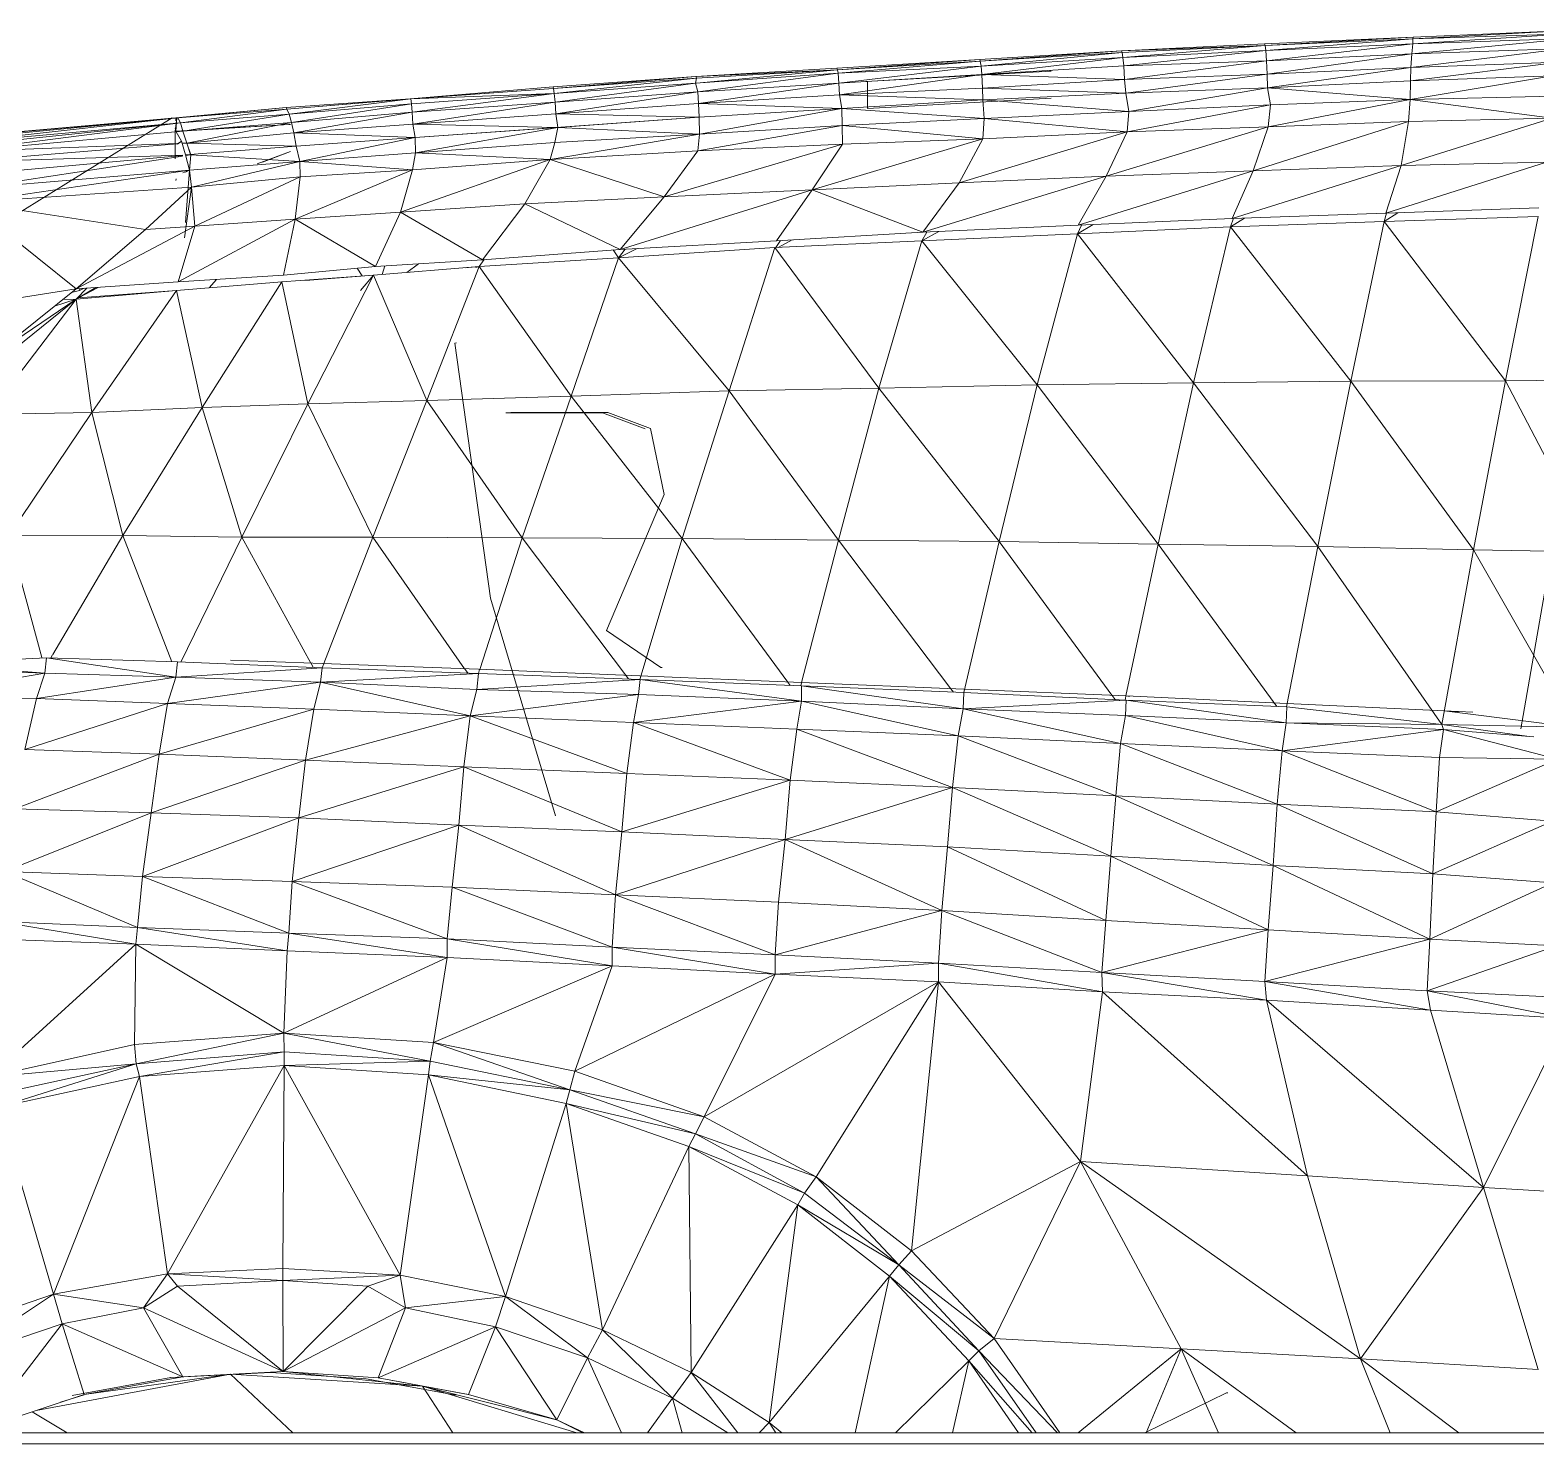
# Model space of a CAD drawing. Header units: inches. Extents: x -4169 to 1533, y -251 to 585.
# Drawn here: x -2038.84 to -2004.73, y 0 to 32.02 of the extents above; entities that cross this region are included whole.
import ezdxf

# ---------------------------------------------------------------- set-up
doc = ezdxf.new("R2010")
doc.units = ezdxf.units.IN
doc.header["$MEASUREMENT"] = 0
doc.linetypes.add('Aligning Line 1_8_', pattern=[0.25, 0.125, -0.125])
doc.linetypes.add('Grid Line 1_2_', pattern=[0.875, 0.5, -0.125, 0.125, -0.125])
for name, color, linetype, lineweight in [('0-1', 7, 'Continuous', 5), ('0-3', 8, 'Continuous', 9), ('A-FLOR', 192, 'Continuous', 13), ('A-FLOR-LEVL-1', 51, 'Grid Line 1_2_', 9), ('A-GENM', 5, 'Continuous', 9), ('G-ANNO-SYMB', 111, 'Aligning Line 1_8_', 9), ('G-ANNO-SYMB-1', 147, 'Aligning Line 1_8_', 9)]:
    doc.layers.add(name, color=color, linetype=linetype, lineweight=lineweight)

# ---------------------------------------------------------------- blocks, each defined once
blk = doc.blocks.new('CTR - 2nd Phase_rvt-1-BUILDING ELEVATION - WEST')
at = {"layer": 'A-FLOR-LEVL-1'}
blk.add_line((-4168.714, 0), (-1856.661, 0), dxfattribs=at)
blk = doc.blocks.new('Land_Rover_Evoque_-_SUV_Car_Vehicle_Automobile_13067 - Land Rover EVOQUE_dwg-1230547-BUILDING ELEVATION - WEST')
at = {"layer": 'A-GENM'}
for p, q in [((-2007.514, 31.864), (-2010.883, 31.708)), ((-2007.514, 31.864), (-2010.869, 31.671)), ((-2007.519, 31.827), (-2010.869, 31.671)), ((-2007.519, 31.827), (-2010.853, 31.556)), ((-2003.941, 31.831), (-2007.543, 31.483)), ((-2003.861, 31.945), (-2007.522, 31.713)), ((-2003.941, 31.831), (-2007.522, 31.713)), ((-2007.522, 31.713), (-2007.519, 31.827)), ((-2003.836, 32.021), (-2007.519, 31.827)), ((-2003.861, 31.945), (-2007.519, 31.827)), ((-2007.514, 31.864), (-2007.519, 31.827)), ((-2003.836, 32.021), (-2007.514, 31.864)), ((-2014.118, 31.552), (-2017.333, 31.357)), ((-2014.118, 31.552), (-2017.319, 31.32)), ((-2017.319, 31.32), (-2014.104, 31.514)), ((-2017.303, 31.206), (-2014.104, 31.514)), ((-2014.088, 31.4), (-2017.303, 31.206)), ((-2014.088, 31.4), (-2017.286, 31.015)), ((-2010.883, 31.708), (-2014.118, 31.552)), ((-2014.118, 31.552), (-2010.869, 31.671)), ((-2014.118, 31.552), (-2014.104, 31.514)), ((-2010.869, 31.671), (-2014.104, 31.514)), ((-2014.088, 31.4), (-2014.104, 31.514)), ((-2010.869, 31.671), (-2014.088, 31.4)), ((-2010.853, 31.556), (-2014.088, 31.4)), ((-2014.071, 31.209), (-2014.088, 31.4)), ((-2010.853, 31.556), (-2014.071, 31.209)), ((-2010.883, 31.708), (-2010.869, 31.671)), ((-2010.853, 31.556), (-2010.869, 31.671)), ((-2007.522, 31.713), (-2010.853, 31.556)), ((-2010.853, 31.556), (-2010.836, 31.327)), ((-2007.522, 31.713), (-2010.836, 31.327)), ((-2007.543, 31.483), (-2010.836, 31.327)), ((-2007.543, 31.483), (-2010.822, 31.021)), ((-2004.058, 31.601), (-2007.568, 31.177)), ((-2007.543, 31.483), (-2007.568, 31.177)), ((-2007.522, 31.713), (-2007.543, 31.483)), ((-2004.058, 31.601), (-2007.543, 31.483)), ((-2023.772, 30.816), (-2020.538, 31.049)), ((-2023.763, 30.968), (-2020.566, 31.162)), ((-2023.75, 30.931), (-2020.554, 31.125)), ((-2023.745, 30.819), (-2020.554, 31.125)), ((-2020.554, 31.125), (-2023.745, 30.969)), ((-2023.717, 30.625), (-2020.538, 31.049)), ((-2020.566, 31.162), (-2017.333, 31.357)), ((-2020.554, 31.125), (-2020.566, 31.162)), ((-2020.554, 31.125), (-2017.333, 31.357)), ((-2020.554, 31.125), (-2017.319, 31.32)), ((-2020.538, 31.049), (-2020.554, 31.125)), ((-2020.538, 31.049), (-2017.319, 31.32)), ((-2017.303, 31.206), (-2020.538, 31.049)), ((-2020.521, 30.82), (-2020.538, 31.049)), ((-2017.303, 31.206), (-2020.521, 30.82)), ((-2019.914, 30.854), (-2015.714, 31.091)), ((-2017.319, 31.32), (-2017.333, 31.357)), ((-2017.303, 31.206), (-2017.319, 31.32)), ((-2017.286, 31.015), (-2017.303, 31.206)), ((-2014.071, 31.209), (-2017.286, 31.015)), ((-2015.754, 31.088), (-2015.714, 31.091)), ((-2010.836, 31.327), (-2014.071, 31.209)), ((-2014.071, 31.209), (-2014.056, 30.903)), ((-2010.836, 31.327), (-2014.056, 30.903)), ((-2010.836, 31.327), (-2010.822, 31.021)), ((-2007.568, 31.177), (-2010.822, 31.021)), ((-2007.568, 31.177), (-2010.81, 30.714)), ((-2004.198, 31.295), (-2007.576, 30.871)), ((-2007.568, 31.177), (-2007.576, 30.871)), ((-2007.568, 31.177), (-2004.198, 31.295)), ((-2030.232, 30.463), (-2026.997, 30.735)), ((-2026.997, 30.735), (-2023.763, 30.968)), ((-2026.997, 30.735), (-2026.984, 30.697)), ((-2026.984, 30.697), (-2023.763, 30.968)), ((-2026.984, 30.697), (-2023.75, 30.931)), ((-2026.969, 30.583), (-2023.75, 30.931)), ((-2026.969, 30.583), (-2023.772, 30.816)), ((-2026.952, 30.392), (-2023.772, 30.816)), ((-2023.772, 30.816), (-2023.75, 30.931)), ((-2023.717, 30.625), (-2023.772, 30.816)), ((-2023.75, 30.931), (-2023.763, 30.968)), ((-2020.521, 30.82), (-2023.717, 30.625)), ((-2020.521, 30.82), (-2023.703, 30.357)), ((-2017.286, 31.015), (-2020.521, 30.82)), ((-2020.506, 30.552), (-2020.521, 30.82)), ((-2017.286, 31.015), (-2020.506, 30.552)), ((-2017.272, 30.709), (-2020.506, 30.552)), ((-2019.914, 30.854), (-2019.872, 30.857)), ((-2019.872, 30.857), (-2019.872, 30.242)), ((-2017.286, 31.015), (-2014.056, 30.903)), ((-2017.286, 31.015), (-2017.272, 30.709)), ((-2014.056, 30.903), (-2017.272, 30.709)), ((-2017.272, 30.709), (-2014.026, 30.596)), ((-2017.272, 30.709), (-2017.261, 30.44)), ((-2010.822, 31.021), (-2014.056, 30.903)), ((-2014.056, 30.903), (-2014.026, 30.596)), ((-2010.822, 31.021), (-2014.026, 30.596)), ((-2014.026, 30.596), (-2010.81, 30.714)), ((-2014.026, 30.596), (-2010.81, 30.714)), ((-2010.81, 30.714), (-2013.958, 30.175)), ((-2010.822, 31.021), (-2010.81, 30.714)), ((-2007.576, 30.871), (-2010.81, 30.714)), ((-2010.81, 30.714), (-2007.576, 30.871)), ((-2010.81, 30.714), (-2007.584, 30.449)), ((-2010.81, 30.714), (-2010.742, 30.331)), ((-2004.36, 30.989), (-2007.584, 30.449)), ((-2007.576, 30.871), (-2007.584, 30.449)), ((-2004.36, 30.989), (-2007.576, 30.871)), ((-2007.576, 30.871), (-2004.36, 30.989)), ((-2030.232, 30.463), (-2033.042, 30.269)), ((-2030.219, 30.464), (-2033.029, 30.231)), ((-2030.232, 30.463), (-2033.029, 30.231)), ((-2030.219, 30.464), (-2032.976, 30.117)), ((-2030.232, 30.463), (-2026.984, 30.697)), ((-2030.232, 30.463), (-2030.219, 30.464)), ((-2026.984, 30.697), (-2030.219, 30.464)), ((-2030.219, 30.464), (-2026.969, 30.583)), ((-2030.219, 30.464), (-2030.203, 30.35)), ((-2030.203, 30.35), (-2026.969, 30.583)), ((-2030.187, 30.159), (-2026.969, 30.583)), ((-2026.952, 30.392), (-2030.187, 30.159)), ((-2026.952, 30.392), (-2030.174, 29.891)), ((-2026.984, 30.697), (-2026.969, 30.583)), ((-2026.952, 30.392), (-2026.969, 30.583)), ((-2023.717, 30.625), (-2026.952, 30.392)), ((-2026.938, 30.124), (-2026.952, 30.392)), ((-2023.717, 30.625), (-2026.938, 30.124)), ((-2023.703, 30.357), (-2023.717, 30.625)), ((-2020.506, 30.552), (-2023.703, 30.357)), ((-2020.506, 30.552), (-2017.261, 30.44)), ((-2020.506, 30.552), (-2020.457, 30.246)), ((-2017.261, 30.44), (-2020.457, 30.246)), ((-2020.457, 30.246), (-2017.261, 30.44)), ((-2015.713, 30.476), (-2019.872, 30.242)), ((-2014.026, 30.596), (-2017.261, 30.44)), ((-2017.261, 30.44), (-2014.026, 30.596)), ((-2017.261, 30.44), (-2017.231, 30.018)), ((-2017.261, 30.44), (-2013.958, 30.175)), ((-2014.026, 30.596), (-2013.958, 30.175)), ((-2010.795, 29.832), (-2007.584, 30.449)), ((-2007.584, 30.449), (-2010.742, 30.331)), ((-2007.618, 29.95), (-2007.584, 30.449)), ((-2004.33, 30.528), (-2007.584, 30.449)), ((-2004.363, 30.029), (-2007.584, 30.449)), ((-2042.627, 25.689), (-2035.622, 30.036)), ((-2035.546, 30.037), (-2040.744, 29.572)), ((-2035.546, 30.037), (-2040.734, 29.572)), ((-2035.494, 30.037), (-2040.734, 29.572)), ((-2035.494, 30.037), (-2040.686, 29.534)), ((-2035.494, 30.037), (-2040.638, 29.458)), ((-2035.558, 29.728), (-2035.52, 30.035)), ((-2035.546, 30.037), (-2033.042, 30.269)), ((-2035.546, 30.037), (-2035.494, 30.037)), ((-2035.546, 29.969), (-2035.546, 30.037)), ((-2035.546, 30.037), (-2035.494, 30.037)), ((-2035.52, 30.035), (-2035.545, 29.729)), ((-2035.494, 30.037), (-2033.042, 30.269)), ((-2035.494, 30.037), (-2033.029, 30.231)), ((-2035.494, 30.037), (-2035.44, 29.923)), ((-2035.494, 30.037), (-2035.44, 29.923)), ((-2035.44, 29.923), (-2033.029, 30.231)), ((-2035.44, 29.923), (-2032.976, 30.117)), ((-2035.386, 29.732), (-2032.976, 30.117)), ((-2033.042, 30.269), (-2033.029, 30.231)), ((-2032.976, 30.117), (-2033.029, 30.231)), ((-2032.976, 30.117), (-2030.203, 30.35)), ((-2032.921, 29.926), (-2032.976, 30.117)), ((-2032.921, 29.926), (-2030.203, 30.35)), ((-2030.187, 30.159), (-2032.921, 29.926)), ((-2032.869, 29.697), (-2030.187, 30.159)), ((-2030.187, 30.159), (-2030.203, 30.35)), ((-2030.174, 29.891), (-2030.187, 30.159)), ((-2026.938, 30.124), (-2030.174, 29.891)), ((-2023.703, 30.357), (-2026.938, 30.124)), ((-2026.938, 30.124), (-2023.691, 30.051)), ((-2026.938, 30.124), (-2026.887, 29.818)), ((-2023.691, 30.051), (-2026.927, 29.818)), ((-2023.691, 30.051), (-2026.887, 29.818)), ((-2023.703, 30.357), (-2020.457, 30.246)), ((-2023.703, 30.357), (-2023.691, 30.051)), ((-2020.457, 30.246), (-2023.691, 30.051)), ((-2023.691, 30.051), (-2020.457, 30.246)), ((-2023.691, 30.051), (-2023.683, 29.667)), ((-2020.457, 30.246), (-2023.683, 29.667)), ((-2020.457, 30.246), (-2017.231, 30.018)), ((-2020.457, 30.246), (-2020.448, 29.862)), ((-2017.231, 30.018), (-2020.448, 29.862)), ((-2017.231, 30.018), (-2017.264, 29.558)), ((-2017.231, 30.018), (-2013.958, 30.175)), ((-2017.231, 30.018), (-2013.991, 29.714)), ((-2013.991, 29.714), (-2010.742, 30.331)), ((-2013.991, 29.714), (-2013.958, 30.175)), ((-2013.958, 30.175), (-2010.742, 30.331)), ((-2010.795, 29.832), (-2010.742, 30.331)), ((-2007.786, 28.951), (-2004.363, 30.029)), ((-2004.363, 30.029), (-2007.618, 29.95)), ((-2035.44, 29.923), (-2040.638, 29.458)), ((-2035.44, 29.923), (-2040.59, 29.382)), ((-2035.44, 29.923), (-2040.543, 29.267)), ((-2035.554, 29.717), (-2040.543, 29.267)), ((-2035.54, 29.732), (-2035.56, 29.79)), ((-2032.986, 29.883), (-2035.558, 29.728)), ((-2035.558, 29.728), (-2035.558, 29.102)), ((-2032.986, 29.883), (-2035.545, 29.729)), ((-2035.545, 29.729), (-2035.532, 29.73)), ((-2035.386, 29.732), (-2035.532, 29.719)), ((-2035.411, 29.503), (-2035.532, 29.719)), ((-2035.44, 29.923), (-2035.386, 29.732)), ((-2035.44, 29.923), (-2035.386, 29.732)), ((-2035.386, 29.732), (-2032.921, 29.926)), ((-2035.386, 29.732), (-2035.295, 29.464)), ((-2035.386, 29.732), (-2035.295, 29.464)), ((-2035.295, 29.464), (-2032.921, 29.926)), ((-2035.295, 29.464), (-2032.869, 29.697)), ((-2032.986, 29.883), (-2032.945, 29.886)), ((-2032.869, 29.697), (-2032.921, 29.926)), ((-2030.174, 29.891), (-2032.869, 29.697)), ((-2030.122, 29.585), (-2032.869, 29.697)), ((-2032.869, 29.697), (-2032.818, 29.39)), ((-2026.927, 29.818), (-2030.174, 29.891)), ((-2030.174, 29.891), (-2030.122, 29.585)), ((-2026.887, 29.818), (-2030.122, 29.585)), ((-2026.927, 29.818), (-2030.122, 29.585)), ((-2026.887, 29.818), (-2030.113, 29.24)), ((-2026.887, 29.818), (-2026.956, 29.472)), ((-2026.887, 29.818), (-2023.683, 29.667)), ((-2020.448, 29.862), (-2023.715, 29.284)), ((-2020.448, 29.862), (-2023.683, 29.667)), ((-2020.448, 29.862), (-2020.442, 29.44)), ((-2020.448, 29.862), (-2017.264, 29.558)), ((-2013.991, 29.714), (-2017.799, 28.559)), ((-2017.264, 29.558), (-2013.991, 29.714)), ((-2014.469, 28.715), (-2010.795, 29.832)), ((-2013.991, 29.714), (-2014.469, 28.715)), ((-2013.991, 29.714), (-2010.795, 29.832)), ((-2011.137, 28.833), (-2007.618, 29.95)), ((-2011.137, 28.833), (-2010.795, 29.832)), ((-2007.618, 29.95), (-2010.795, 29.832)), ((-2007.786, 28.951), (-2007.618, 29.95)), ((-2035.51, 29.456), (-2040.543, 29.267)), ((-2035.505, 29.447), (-2040.455, 29.037)), ((-2035.411, 29.503), (-2035.505, 29.449)), ((-2035.502, 29.44), (-2035.411, 29.503)), ((-2035.322, 29.196), (-2035.411, 29.503)), ((-2035.295, 29.464), (-2035.399, 29.46)), ((-2035.295, 29.464), (-2035.397, 29.456)), ((-2035.322, 29.196), (-2032.818, 29.39)), ((-2035.295, 29.464), (-2035.209, 29.205)), ((-2035.295, 29.464), (-2035.206, 29.196)), ((-2035.295, 29.464), (-2032.818, 29.39)), ((-2030.122, 29.585), (-2032.818, 29.39)), ((-2030.122, 29.585), (-2032.818, 29.39)), ((-2032.818, 29.39), (-2032.733, 29.045)), ((-2030.122, 29.585), (-2032.733, 29.045)), ((-2030.122, 29.585), (-2030.113, 29.24)), ((-2026.956, 29.472), (-2030.113, 29.24)), ((-2023.683, 29.667), (-2027.065, 29.089)), ((-2026.956, 29.472), (-2027.065, 29.089)), ((-2023.683, 29.667), (-2026.956, 29.472)), ((-2020.442, 29.44), (-2024.481, 28.246)), ((-2023.683, 29.667), (-2023.715, 29.284)), ((-2023.715, 29.284), (-2020.442, 29.44)), ((-2017.264, 29.558), (-2021.13, 28.402)), ((-2020.442, 29.44), (-2021.13, 28.402)), ((-2020.442, 29.44), (-2017.264, 29.558)), ((-2017.264, 29.558), (-2017.799, 28.559)), ((-2035.384, 29.191), (-2040.455, 29.037)), ((-2035.382, 29.18), (-2040.367, 28.731)), ((-2035.388, 29.169), (-2040.282, 28.424)), ((-2035.322, 29.196), (-2035.242, 29.193)), ((-2035.235, 28.851), (-2035.321, 29.193)), ((-2035.206, 29.196), (-2035.318, 29.179)), ((-2035.206, 29.196), (-2035.235, 28.851)), ((-2035.235, 28.851), (-2032.733, 29.045)), ((-2035.206, 29.196), (-2032.733, 29.045)), ((-2035.191, 28.467), (-2032.733, 29.045)), ((-2033.697, 28.992), (-2032.945, 29.271)), ((-2033.582, 29.033), (-2032.945, 29.271)), ((-2030.113, 29.24), (-2032.733, 29.045)), ((-2032.733, 29.045), (-2032.727, 28.7)), ((-2032.733, 29.045), (-2030.185, 28.856)), ((-2027.065, 29.089), (-2030.45, 27.895)), ((-2030.113, 29.24), (-2030.185, 28.856)), ((-2030.185, 28.856), (-2027.065, 29.089)), ((-2030.113, 29.24), (-2027.065, 29.089)), ((-2027.065, 29.089), (-2027.638, 28.09)), ((-2027.065, 29.089), (-2023.715, 29.284)), ((-2027.065, 29.089), (-2024.481, 28.246)), ((-2023.715, 29.284), (-2024.481, 28.246)), ((-2008.13, 27.875), (-2004.495, 29.03)), ((-2007.786, 28.951), (-2004.495, 29.03)), ((-2040.282, 28.424), (-2035.235, 28.851)), ((-2040.236, 28.118), (-2035.235, 28.851)), ((-2035.532, 28.654), (-2035.545, 28.615)), ((-2035.382, 28.788), (-2035.235, 28.851)), ((-2035.327, 28.8), (-2035.235, 28.851)), ((-2035.235, 28.851), (-2035.32, 27.666)), ((-2035.191, 28.467), (-2035.235, 28.851)), ((-2035.191, 28.467), (-2035.235, 28.851)), ((-2035.191, 28.467), (-2032.727, 28.7)), ((-2032.727, 28.7), (-2035.11, 27.584)), ((-2030.185, 28.856), (-2032.838, 27.74)), ((-2032.727, 28.7), (-2032.838, 27.74)), ((-2032.727, 28.7), (-2030.185, 28.856)), ((-2030.185, 28.856), (-2030.45, 27.895)), ((-2018.623, 27.444), (-2014.469, 28.715)), ((-2017.799, 28.559), (-2014.469, 28.715)), ((-2015.101, 27.601), (-2011.137, 28.833)), ((-2014.469, 28.715), (-2015.101, 27.601)), ((-2014.469, 28.715), (-2011.137, 28.833)), ((-2011.616, 27.757), (-2007.786, 28.951)), ((-2011.137, 28.833), (-2011.616, 27.757)), ((-2011.137, 28.833), (-2007.786, 28.951)), ((-2007.786, 28.951), (-2008.13, 27.875)), ((-2002.846, 28.992), (-2005.077, 16.199)), ((-2040.236, 28.118), (-2035.191, 28.467)), ((-2036.226, 27.506), (-2035.191, 28.467)), ((-2035.191, 28.467), (-2036.226, 27.506)), ((-2035.191, 28.467), (-2035.345, 27.315)), ((-2035.191, 28.467), (-2035.11, 27.584)), ((-2021.13, 28.402), (-2025.478, 27.054)), ((-2021.13, 28.402), (-2024.481, 28.246)), ((-2021.13, 28.402), (-2021.935, 27.249)), ((-2017.799, 28.559), (-2021.13, 28.402)), ((-2021.13, 28.402), (-2018.623, 27.444)), ((-2017.799, 28.559), (-2018.623, 27.444)), ((-2040.236, 28.118), (-2036.226, 27.506)), ((-2040.236, 28.118), (-2037.802, 26.161)), ((-2027.638, 28.09), (-2030.45, 27.895)), ((-2027.638, 28.09), (-2028.597, 26.821)), ((-2024.481, 28.246), (-2027.638, 28.09)), ((-2027.638, 28.09), (-2025.478, 27.054)), ((-2024.481, 28.246), (-2025.478, 27.054)), ((-2008.13, 27.875), (-2004.665, 27.993)), ((-2032.838, 27.74), (-2035.49, 26.316)), ((-2032.838, 27.74), (-2035.11, 27.584)), ((-2032.838, 27.74), (-2033.102, 26.472)), ((-2030.45, 27.895), (-2032.838, 27.74)), ((-2032.838, 27.74), (-2031.023, 26.665)), ((-2030.45, 27.895), (-2031.023, 26.665)), ((-2030.45, 27.895), (-2028.597, 26.821)), ((-2015.101, 27.601), (-2011.616, 27.757)), ((-2011.585, 27.758), (-2011.655, 27.565)), ((-2011.654, 27.565), (-2011.331, 27.76)), ((-2011.654, 27.565), (-2008.17, 27.683)), ((-2011.616, 27.757), (-2008.13, 27.875)), ((-2008.929, 24.071), (-2008.17, 27.683)), ((-2008.17, 27.683), (-2004.684, 27.801)), ((-2005.425, 24.074), (-2008.17, 27.683)), ((-2008.169, 27.683), (-2007.858, 27.884)), ((-2008.12, 27.878), (-2008.169, 27.683)), ((-2005.425, 24.074), (-2004.684, 27.801)), ((-2005.425, 24.074), (-2004.684, 27.801)), ((-2037.802, 26.161), (-2035.11, 27.584)), ((-2036.226, 27.506), (-2037.802, 26.161)), ((-2036.226, 27.506), (-2035.11, 27.584)), ((-2035.11, 27.584), (-2035.49, 26.316)), ((-2018.623, 27.444), (-2021.935, 27.249)), ((-2018.643, 27.252), (-2018.259, 27.46)), ((-2018.528, 27.448), (-2018.643, 27.252)), ((-2018.643, 27.252), (-2015.12, 27.408)), ((-2018.623, 27.444), (-2015.101, 27.601)), ((-2016.034, 23.989), (-2015.12, 27.408)), ((-2015.12, 27.408), (-2011.654, 27.565)), ((-2012.49, 24.03), (-2015.12, 27.408)), ((-2015.119, 27.408), (-2014.762, 27.616)), ((-2015.028, 27.604), (-2015.119, 27.408)), ((-2012.49, 24.03), (-2011.654, 27.565)), ((-2008.929, 24.071), (-2011.654, 27.565)), ((-2025.478, 27.054), (-2028.597, 26.821)), ((-2025.636, 27.042), (-2025.517, 26.862)), ((-2025.517, 26.862), (-2021.974, 27.095)), ((-2025.517, 26.862), (-2025.092, 27.075)), ((-2025.517, 26.862), (-2025.363, 27.06)), ((-2021.935, 27.249), (-2025.478, 27.054)), ((-2023.005, 23.848), (-2021.974, 27.095)), ((-2021.974, 27.095), (-2018.643, 27.252)), ((-2019.616, 23.909), (-2021.974, 27.095)), ((-2021.847, 27.254), (-2021.949, 27.096)), ((-2021.896, 27.099), (-2021.578, 27.27)), ((-2019.616, 23.909), (-2018.643, 27.252)), ((-2016.034, 23.989), (-2018.643, 27.252)), ((-2031.023, 26.665), (-2033.102, 26.472)), ((-2031.321, 26.454), (-2031.437, 26.627)), ((-2031.062, 26.473), (-2028.674, 26.667)), ((-2028.597, 26.821), (-2031.023, 26.665)), ((-2030.871, 26.489), (-2030.809, 26.679)), ((-2030.313, 26.534), (-2030.048, 26.728)), ((-2029.859, 23.632), (-2028.675, 26.667)), ((-2028.991, 26.636), (-2028.674, 26.667)), ((-2028.75, 26.646), (-2028.674, 26.667)), ((-2028.674, 26.667), (-2025.517, 26.862)), ((-2028.674, 26.667), (-2028.557, 26.824)), ((-2026.585, 23.731), (-2028.674, 26.667)), ((-2026.585, 23.731), (-2025.517, 26.862)), ((-2023.005, 23.848), (-2025.517, 26.862)), ((-2037.802, 26.161), (-2035.49, 26.316)), ((-2035.529, 26.124), (-2033.141, 26.318)), ((-2035.529, 26.124), (-2033.141, 26.318)), ((-2033.102, 26.472), (-2035.49, 26.316)), ((-2034.943, 23.474), (-2033.141, 26.318)), ((-2034.785, 26.184), (-2034.625, 26.372)), ((-2033.141, 26.318), (-2031.063, 26.473)), ((-2032.555, 23.553), (-2033.141, 26.318)), ((-2032.605, 26.353), (-2031.063, 26.473)), ((-2032.555, 23.553), (-2031.062, 26.473)), ((-2031.063, 26.473), (-2031.357, 26.12)), ((-2031.063, 26.473), (-2031.106, 26.412)), ((-2029.859, 23.632), (-2031.062, 26.473)), ((-2041.769, 25.543), (-2037.802, 26.161)), ((-2041.069, 23.296), (-2037.802, 25.93)), ((-2039.797, 23.316), (-2037.802, 25.93)), ((-2039.722, 24.622), (-2037.802, 26.161)), ((-2037.802, 25.93), (-2039.722, 24.622)), ((-2037.802, 25.93), (-2038.29, 25.769)), ((-2038.107, 25.917), (-2037.802, 25.93)), ((-2037.904, 26.079), (-2037.724, 26.122)), ((-2037.802, 25.93), (-2037.358, 26.191)), ((-2037.802, 25.93), (-2037.555, 26.177)), ((-2037.802, 25.93), (-2035.529, 26.124)), ((-2037.447, 23.357), (-2037.802, 25.93)), ((-2037.752, 25.96), (-2035.529, 26.124)), ((-2037.745, 25.96), (-2037.299, 26.194)), ((-2037.62, 26.173), (-2037.724, 26.122)), ((-2037.72, 26.166), (-2037.724, 26.122)), ((-2037.447, 23.357), (-2035.529, 26.124)), ((-2037.447, 23.357), (-2035.529, 26.124)), ((-2034.943, 23.474), (-2035.529, 26.124)), ((-2029.186, 24.937), (-2029.225, 24.934)), ((-2029.225, 24.934), (-2028.412, 19.153)), ((-2019.616, 23.909), (-2023.005, 23.848)), ((-2020.529, 20.47), (-2019.616, 23.909)), ((-2016.034, 23.989), (-2019.616, 23.909)), ((-2016.89, 20.435), (-2019.616, 23.909)), ((-2016.89, 20.435), (-2016.034, 23.989)), ((-2012.49, 24.03), (-2016.034, 23.989)), ((-2013.289, 20.379), (-2016.034, 23.989)), ((-2012.49, 24.03), (-2013.289, 20.379)), ((-2012.49, 24.03), (-2008.929, 24.071)), ((-2012.49, 24.03), (-2009.67, 20.325)), ((-2009.67, 20.325), (-2008.929, 24.071)), ((-2008.929, 24.071), (-2005.425, 24.074)), ((-2008.929, 24.071), (-2006.146, 20.251)), ((-2006.146, 20.251), (-2005.425, 24.074)), ((-2005.425, 24.074), (-2006.146, 20.251)), ((-2002.786, 24.114), (-2005.425, 24.074)), ((-2003.392, 20.196), (-2005.425, 24.074)), ((-2032.555, 23.553), (-2034.943, 23.474)), ((-2032.555, 23.553), (-2034.049, 20.536)), ((-2029.859, 23.632), (-2032.555, 23.553)), ((-2031.082, 20.538), (-2032.555, 23.553)), ((-2029.859, 23.632), (-2031.082, 20.538)), ((-2026.585, 23.731), (-2029.859, 23.632)), ((-2027.694, 20.522), (-2029.859, 23.632)), ((-2026.585, 23.731), (-2027.694, 20.522)), ((-2023.005, 23.848), (-2026.585, 23.731)), ((-2024.073, 20.506), (-2026.585, 23.731)), ((-2024.073, 20.506), (-2023.005, 23.848)), ((-2020.529, 20.47), (-2023.005, 23.848)), ((-2037.447, 23.357), (-2039.797, 23.316)), ((-2037.447, 23.357), (-2039.327, 20.57)), ((-2039.327, 20.57), (-2037.447, 23.357)), ((-2034.943, 23.474), (-2037.447, 23.357)), ((-2036.746, 20.573), (-2037.447, 23.357)), ((-2034.943, 23.474), (-2036.746, 20.573)), ((-2034.049, 20.536), (-2034.943, 23.474)), ((-2025.874, 23.354), (-2028.068, 23.352)), ((-2025.756, 23.362), (-2027.951, 23.36)), ((-2024.911, 22.99), (-2025.874, 23.354)), ((-2024.793, 22.998), (-2025.756, 23.362)), ((-2024.484, 21.5), (-2024.793, 22.998)), ((-2025.79, 18.425), (-2024.484, 21.5)), ((-2036.746, 20.573), (-2039.327, 20.57)), ((-2039.327, 20.57), (-2038.575, 17.811)), ((-2036.746, 20.573), (-2038.332, 17.877)), ((-2034.049, 20.536), (-2036.746, 20.573)), ((-2036.746, 20.573), (-2035.635, 17.716)), ((-2034.049, 20.536), (-2035.432, 17.708)), ((-2031.082, 20.538), (-2034.049, 20.536)), ((-2034.049, 20.536), (-2032.481, 17.684)), ((-2031.082, 20.538), (-2032.19, 17.674)), ((-2027.694, 20.522), (-2031.082, 20.538)), ((-2031.082, 20.538), (-2029, 17.556)), ((-2027.694, 20.522), (-2028.659, 17.54)), ((-2024.073, 20.506), (-2027.694, 20.522)), ((-2025.285, 17.326), (-2027.694, 20.522)), ((-2024.073, 20.506), (-2025.035, 17.316)), ((-2020.529, 20.47), (-2024.073, 20.506)), ((-2021.681, 17.255), (-2024.073, 20.506)), ((-2020.529, 20.47), (-2021.366, 17.242)), ((-2016.89, 20.435), (-2020.529, 20.47)), ((-2017.989, 17.104), (-2020.529, 20.47)), ((-2016.89, 20.435), (-2017.693, 17.015)), ((-2013.289, 20.379), (-2016.89, 20.435)), ((-2014.338, 16.955), (-2016.89, 20.435)), ((-2013.289, 20.379), (-2014.02, 16.94)), ((-2013.289, 20.379), (-2009.67, 20.325)), ((-2013.289, 20.379), (-2010.604, 16.704)), ((-2009.67, 20.325), (-2010.384, 16.695)), ((-2009.67, 20.325), (-2006.146, 20.251)), ((-2009.67, 20.325), (-2006.868, 16.294)), ((-2006.146, 20.251), (-2006.868, 16.294)), ((-2006.146, 20.251), (-2006.868, 16.294)), ((-2003.856, 16.231), (-2006.146, 20.251)), ((-2003.392, 20.196), (-2006.146, 20.251)), ((-2028.412, 19.153), (-2026.94, 14.228)), ((-2024.558, 17.581), (-2025.79, 18.425)), ((-2041.207, 17.669), (-2038.472, 17.805)), ((-2038.472, 17.805), (-2038.509, 17.459)), ((-2035.506, 17.711), (-2038.472, 17.805)), ((-2035.543, 17.366), (-2038.472, 17.805)), ((-2038.334, 17.874), (-2038.376, 17.802)), ((-2034.303, 17.747), (-2032.231, 17.676)), ((-2041.47, 16.939), (-2038.509, 17.459)), ((-2038.509, 17.459), (-2041.244, 17.553)), ((-2041.207, 17.669), (-2038.509, 17.459)), ((-2038.695, 16.883), (-2038.509, 17.459)), ((-2035.543, 17.366), (-2038.509, 17.459)), ((-2035.543, 17.366), (-2038.509, 17.459)), ((-2035.543, 17.366), (-2035.506, 17.711)), ((-2032.23, 17.58), (-2035.543, 17.366)), ((-2032.23, 17.58), (-2035.506, 17.711)), ((-2032.48, 17.682), (-2032.428, 17.588)), ((-2032.268, 17.253), (-2032.23, 17.58)), ((-2028.687, 17.448), (-2032.268, 17.253)), ((-2032.231, 17.676), (-2028.688, 17.544)), ((-2028.687, 17.448), (-2032.23, 17.58)), ((-2032.191, 17.671), (-2032.226, 17.579)), ((-2028.996, 17.551), (-2028.931, 17.457)), ((-2028.724, 17.083), (-2028.687, 17.448)), ((-2028.66, 17.539), (-2028.689, 17.448)), ((-2028.688, 17.544), (-2025.029, 17.394)), ((-2028.688, 17.544), (-2028.642, 17.538)), ((-2025.028, 17.316), (-2028.687, 17.448)), ((-2024.558, 17.581), (-2024.524, 17.583)), ((-2038.695, 16.883), (-2035.543, 17.366)), ((-2035.73, 16.77), (-2035.543, 17.366)), ((-2035.73, 16.77), (-2032.268, 17.253)), ((-2032.268, 17.253), (-2035.543, 17.366)), ((-2032.268, 17.253), (-2035.543, 17.366)), ((-2032.418, 16.639), (-2032.268, 17.253)), ((-2028.724, 17.083), (-2032.268, 17.253)), ((-2028.873, 16.488), (-2032.268, 17.253)), ((-2028.724, 17.083), (-2032.268, 17.253)), ((-2028.873, 16.488), (-2028.724, 17.083)), ((-2025.028, 17.316), (-2028.724, 17.083)), ((-2025.065, 16.971), (-2028.724, 17.083)), ((-2025.065, 16.971), (-2028.724, 17.083)), ((-2025.028, 17.316), (-2025.065, 16.971)), ((-2025.029, 17.394), (-2021.37, 17.243)), ((-2021.369, 17.166), (-2025.028, 17.316)), ((-2021.369, 16.821), (-2025.028, 17.316)), ((-2021.623, 17.176), (-2021.679, 17.253)), ((-2021.366, 17.241), (-2021.385, 17.166)), ((-2021.37, 17.243), (-2017.691, 17.092)), ((-2021.369, 17.166), (-2017.69, 17.015)), ((-2021.369, 17.166), (-2021.369, 16.821)), ((-2021.369, 17.166), (-2017.709, 16.65)), ((-2017.929, 17.025), (-2017.988, 17.103)), ((-2017.691, 17.092), (-2014.013, 16.941)), ((-2038.695, 16.883), (-2041.47, 16.939)), ((-2038.961, 15.731), (-2038.695, 16.883)), ((-2038.961, 15.731), (-2035.73, 16.77)), ((-2035.73, 16.77), (-2038.695, 16.883)), ((-2035.918, 15.618), (-2035.73, 16.77)), ((-2032.418, 16.639), (-2035.73, 16.77)), ((-2028.873, 16.488), (-2025.065, 16.971)), ((-2025.175, 16.337), (-2025.065, 16.971)), ((-2025.175, 16.337), (-2021.369, 16.821)), ((-2021.369, 16.821), (-2025.065, 16.971)), ((-2021.369, 16.821), (-2025.065, 16.971)), ((-2021.478, 16.187), (-2021.369, 16.821)), ((-2021.369, 16.821), (-2017.709, 16.65)), ((-2017.82, 16.036), (-2021.369, 16.821)), ((-2021.369, 16.821), (-2017.709, 16.65)), ((-2017.709, 16.65), (-2017.69, 17.015)), ((-2017.709, 16.65), (-2014.012, 16.845)), ((-2017.69, 17.015), (-2014.012, 16.845)), ((-2014.267, 16.857), (-2014.333, 16.947)), ((-2014.021, 16.934), (-2014.04, 16.844)), ((-2014.012, 16.845), (-2014.03, 16.499)), ((-2014.013, 16.941), (-2010.373, 16.771)), ((-2014.013, 16.941), (-2013.937, 16.93)), ((-2014.012, 16.845), (-2010.372, 16.694)), ((-2014.012, 16.845), (-2010.39, 16.329)), ((-2010.373, 16.771), (-2006.811, 16.602)), ((-2035.918, 15.618), (-2032.418, 16.639)), ((-2032.606, 15.486), (-2032.418, 16.639)), ((-2032.606, 15.486), (-2028.873, 16.488)), ((-2028.873, 16.488), (-2032.418, 16.639)), ((-2029.022, 15.335), (-2028.873, 16.488)), ((-2025.325, 15.185), (-2028.873, 16.488)), ((-2025.175, 16.337), (-2028.873, 16.488)), ((-2017.82, 16.036), (-2017.709, 16.65)), ((-2017.709, 16.65), (-2014.03, 16.499)), ((-2014.141, 15.866), (-2017.709, 16.65)), ((-2017.709, 16.65), (-2014.03, 16.499)), ((-2014.141, 15.866), (-2014.03, 16.499)), ((-2014.03, 16.499), (-2010.39, 16.329)), ((-2010.482, 15.696), (-2014.03, 16.499)), ((-2014.03, 16.499), (-2010.39, 16.329)), ((-2010.39, 16.329), (-2010.372, 16.694)), ((-2006.868, 16.294), (-2010.372, 16.694)), ((-2003.856, 16.231), (-2006.811, 16.602)), ((-2006.494, 16.577), (-2006.811, 16.602)), ((-2006.811, 16.602), (-2006.159, 16.571)), ((-2025.325, 15.185), (-2025.175, 16.337)), ((-2021.628, 15.034), (-2025.175, 16.337)), ((-2021.478, 16.187), (-2025.175, 16.337)), ((-2021.628, 15.034), (-2021.478, 16.187)), ((-2021.478, 16.187), (-2017.949, 14.864)), ((-2021.478, 16.187), (-2017.82, 16.036)), ((-2017.949, 14.864), (-2017.82, 16.036)), ((-2017.82, 16.036), (-2014.252, 14.675)), ((-2017.82, 16.036), (-2014.141, 15.866)), ((-2010.482, 15.696), (-2010.39, 16.329)), ((-2010.482, 15.696), (-2006.828, 16.179)), ((-2010.39, 16.329), (-2006.828, 16.179)), ((-2010.39, 16.329), (-2006.828, 16.179)), ((-2006.868, 16.294), (-2010.39, 16.329)), ((-2006.919, 15.545), (-2006.828, 16.179)), ((-2004.941, 16.029), (-2006.868, 16.294)), ((-2003.856, 16.231), (-2006.868, 16.294)), ((-2006.868, 16.294), (-2006.828, 16.179)), ((-2004.784, 16.016), (-2006.828, 16.179)), ((-2004.244, 15.509), (-2006.828, 16.179)), ((-2038.961, 15.731), (-2035.918, 15.618)), ((-2014.252, 14.675), (-2014.141, 15.866)), ((-2014.141, 15.866), (-2010.594, 14.486)), ((-2014.141, 15.866), (-2010.482, 15.696)), ((-2010.594, 14.486), (-2010.482, 15.696)), ((-2010.482, 15.696), (-2006.992, 14.316)), ((-2010.482, 15.696), (-2006.919, 15.545)), ((-2039.189, 14.386), (-2035.918, 15.618)), ((-2036.105, 14.292), (-2035.918, 15.618)), ((-2036.105, 14.292), (-2032.606, 15.486)), ((-2035.918, 15.618), (-2032.606, 15.486)), ((-2032.755, 14.18), (-2032.606, 15.486)), ((-2032.606, 15.486), (-2029.022, 15.335)), ((-2006.992, 14.316), (-2006.919, 15.545)), ((-2004.244, 15.509), (-2006.992, 14.316)), ((-2004.244, 15.509), (-2006.919, 15.545)), ((-2032.755, 14.18), (-2029.022, 15.335)), ((-2029.022, 15.335), (-2029.134, 14.01)), ((-2029.022, 15.335), (-2025.436, 13.859)), ((-2029.022, 15.335), (-2025.325, 15.185)), ((-2025.436, 13.859), (-2025.325, 15.185)), ((-2025.436, 13.859), (-2021.628, 15.034)), ((-2025.325, 15.185), (-2021.628, 15.034)), ((-2021.628, 15.034), (-2021.739, 13.69)), ((-2021.628, 15.034), (-2017.949, 14.864)), ((-2017.949, 14.864), (-2021.739, 13.69)), ((-2017.949, 14.864), (-2018.061, 13.52)), ((-2017.949, 14.864), (-2014.252, 14.675)), ((-2017.949, 14.864), (-2014.363, 13.311)), ((-2014.252, 14.675), (-2014.363, 13.311)), ((-2014.252, 14.675), (-2010.594, 14.486)), ((-2014.252, 14.675), (-2010.685, 13.103)), ((-2039.189, 14.386), (-2036.105, 14.292)), ((-2010.594, 14.486), (-2010.685, 13.103)), ((-2010.594, 14.486), (-2006.992, 14.316)), ((-2010.594, 14.486), (-2007.065, 12.914)), ((-2039.415, 12.964), (-2036.105, 14.292)), ((-2036.105, 14.292), (-2036.295, 12.852)), ((-2036.295, 12.852), (-2032.755, 14.18)), ((-2036.105, 14.292), (-2032.755, 14.18)), ((-2032.755, 14.18), (-2032.905, 12.74)), ((-2032.905, 12.74), (-2029.134, 14.01)), ((-2032.755, 14.18), (-2029.134, 14.01)), ((-2029.134, 14.01), (-2029.284, 12.607)), ((-2029.134, 14.01), (-2025.586, 12.438)), ((-2029.134, 14.01), (-2025.436, 13.859)), ((-2006.992, 14.316), (-2007.065, 12.914)), ((-2004.354, 14.107), (-2007.065, 12.914)), ((-2004.354, 14.107), (-2006.992, 14.316)), ((-2025.586, 12.438), (-2025.436, 13.859)), ((-2025.586, 12.438), (-2021.739, 13.69)), ((-2025.436, 13.859), (-2021.739, 13.69)), ((-2021.739, 13.69), (-2021.889, 12.268)), ((-2018.061, 13.52), (-2021.739, 13.69)), ((-2018.191, 12.079), (-2021.739, 13.69)), ((-2018.061, 13.52), (-2018.191, 12.079)), ((-2014.363, 13.311), (-2018.061, 13.52)), ((-2014.475, 11.851), (-2018.061, 13.52)), ((-2014.363, 13.311), (-2014.475, 11.851)), ((-2010.685, 13.103), (-2014.363, 13.311)), ((-2010.797, 11.643), (-2014.363, 13.311)), ((-2039.415, 12.964), (-2036.295, 12.852)), ((-2039.415, 12.964), (-2036.408, 11.699)), ((-2010.685, 13.103), (-2010.797, 11.643)), ((-2007.065, 12.914), (-2010.685, 13.103)), ((-2007.138, 11.435), (-2010.685, 13.103)), ((-2036.295, 12.852), (-2036.408, 11.699)), ((-2036.295, 12.852), (-2032.905, 12.74)), ((-2036.295, 12.852), (-2032.98, 11.568)), ((-2032.905, 12.74), (-2032.98, 11.568)), ((-2032.905, 12.74), (-2029.284, 12.607)), ((-2032.905, 12.74), (-2029.398, 11.436)), ((-2007.065, 12.914), (-2007.138, 11.435)), ((-2004.35, 12.704), (-2007.138, 11.435)), ((-2004.35, 12.704), (-2007.065, 12.914)), ((-2029.284, 12.607), (-2029.398, 11.436)), ((-2029.284, 12.607), (-2025.586, 12.438)), ((-2029.284, 12.607), (-2025.662, 11.247)), ((-2025.586, 12.438), (-2025.662, 11.247)), ((-2025.586, 12.438), (-2021.889, 12.268)), ((-2025.586, 12.438), (-2021.964, 11.077)), ((-2021.889, 12.268), (-2021.964, 11.077)), ((-2018.191, 12.079), (-2021.964, 11.077)), ((-2018.191, 12.079), (-2021.889, 12.268)), ((-2018.191, 12.079), (-2018.267, 10.888)), ((-2014.475, 11.851), (-2018.191, 12.079)), ((-2018.191, 12.079), (-2014.57, 10.68)), ((-2036.447, 11.315), (-2039.568, 11.831)), ((-2039.568, 11.831), (-2036.408, 11.699)), ((-2036.447, 11.315), (-2036.408, 11.699)), ((-2033.018, 11.164), (-2036.408, 11.699)), ((-2036.408, 11.699), (-2032.98, 11.568)), ((-2014.475, 11.851), (-2014.57, 10.68)), ((-2010.797, 11.643), (-2014.57, 10.68)), ((-2010.797, 11.643), (-2014.475, 11.851)), ((-2010.797, 11.643), (-2010.872, 10.471)), ((-2007.138, 11.435), (-2010.797, 11.643)), ((-2039.755, 8.316), (-2036.447, 11.315)), ((-2039.567, 11.428), (-2036.447, 11.315)), ((-2036.447, 11.315), (-2036.481, 9.048)), ((-2036.447, 11.315), (-2033.093, 9.301)), ((-2036.447, 11.315), (-2033.018, 11.164)), ((-2033.018, 11.164), (-2032.98, 11.568)), ((-2029.397, 11.013), (-2032.98, 11.568)), ((-2032.98, 11.568), (-2029.398, 11.436)), ((-2025.662, 10.824), (-2029.398, 11.436)), ((-2029.397, 11.013), (-2029.398, 11.436)), ((-2029.398, 11.436), (-2025.662, 11.247)), ((-2007.138, 11.435), (-2010.872, 10.471)), ((-2007.138, 11.435), (-2007.193, 10.263)), ((-2004.269, 11.283), (-2007.193, 10.263)), ((-2004.269, 11.283), (-2007.138, 11.435)), ((-2033.093, 9.301), (-2033.018, 11.164)), ((-2033.093, 9.301), (-2029.397, 11.013)), ((-2033.018, 11.164), (-2029.397, 11.013)), ((-2029.397, 11.013), (-2029.702, 9.092)), ((-2025.662, 10.824), (-2029.397, 11.013)), ((-2021.965, 10.635), (-2025.662, 11.247)), ((-2025.662, 10.824), (-2025.662, 11.247)), ((-2025.662, 11.247), (-2021.964, 11.077)), ((-2021.965, 10.635), (-2021.964, 11.077)), ((-2021.964, 11.077), (-2018.267, 10.888)), ((-2025.662, 10.824), (-2029.702, 9.092)), ((-2026.505, 8.442), (-2025.662, 10.824)), ((-2026.505, 8.442), (-2021.965, 10.635)), ((-2021.965, 10.635), (-2025.662, 10.824)), ((-2023.577, 7.407), (-2021.965, 10.635)), ((-2021.965, 10.635), (-2018.267, 10.888)), ((-2018.267, 10.465), (-2021.965, 10.635)), ((-2018.267, 10.465), (-2018.267, 10.888)), ((-2014.55, 10.238), (-2018.267, 10.888)), ((-2018.267, 10.888), (-2014.57, 10.68)), ((-2014.55, 10.238), (-2014.57, 10.68)), ((-2010.834, 10.049), (-2014.57, 10.68)), ((-2014.57, 10.68), (-2010.872, 10.471)), ((-2018.267, 10.465), (-2023.577, 7.407)), ((-2018.267, 10.465), (-2021.035, 6.045)), ((-2018.875, 4.376), (-2018.267, 10.465)), ((-2015.046, 6.396), (-2018.267, 10.465)), ((-2018.267, 10.465), (-2014.55, 10.238)), ((-2015.046, 6.396), (-2014.55, 10.238)), ((-2009.904, 6.073), (-2014.55, 10.238)), ((-2014.55, 10.238), (-2010.834, 10.049)), ((-2010.834, 10.049), (-2010.872, 10.471)), ((-2007.118, 9.821), (-2010.872, 10.471)), ((-2010.872, 10.471), (-2007.193, 10.263)), ((-2004.019, 9.632), (-2007.193, 10.263)), ((-2004.113, 10.112), (-2007.193, 10.263)), ((-2007.118, 9.821), (-2007.193, 10.263)), ((-2009.904, 6.073), (-2010.834, 10.049)), ((-2005.917, 5.807), (-2010.834, 10.049)), ((-2010.834, 10.049), (-2007.118, 9.821)), ((-2004.019, 9.632), (-2007.118, 9.821)), ((-2005.917, 5.807), (-2007.118, 9.821)), ((-2004.019, 9.632), (-2005.917, 5.807)), ((-2036.481, 9.048), (-2033.093, 9.301)), ((-2036.442, 8.607), (-2033.093, 9.301)), ((-2029.779, 8.67), (-2033.093, 9.301)), ((-2033.091, 8.878), (-2033.093, 9.301)), ((-2033.093, 9.301), (-2029.702, 9.092)), ((-2039.755, 8.316), (-2036.481, 9.048)), ((-2036.442, 8.607), (-2036.481, 9.048)), ((-2033.091, 8.878), (-2036.442, 8.607)), ((-2033.091, 8.878), (-2036.364, 8.319)), ((-2029.779, 8.67), (-2033.091, 8.878)), ((-2033.091, 8.571), (-2033.091, 8.878)), ((-2029.779, 8.67), (-2029.702, 9.092)), ((-2026.62, 8.019), (-2029.702, 9.092)), ((-2026.505, 8.442), (-2029.702, 9.092)), ((-2036.442, 8.607), (-2039.755, 8.316)), ((-2036.442, 8.607), (-2039.638, 7.913)), ((-2036.442, 8.607), (-2039.56, 7.624)), ((-2036.364, 8.319), (-2036.442, 8.607)), ((-2033.091, 8.571), (-2036.364, 8.319)), ((-2033.091, 8.571), (-2035.735, 3.854)), ((-2033.091, 8.571), (-2033.116, 3.971)), ((-2029.779, 8.67), (-2033.091, 8.571)), ((-2029.817, 8.362), (-2033.091, 8.571)), ((-2033.091, 8.571), (-2030.458, 3.819)), ((-2029.817, 8.362), (-2029.779, 8.67)), ((-2026.62, 8.019), (-2029.779, 8.67)), ((-2036.364, 8.319), (-2039.56, 7.624)), ((-2036.364, 8.319), (-2038.314, 3.39)), ((-2036.364, 8.319), (-2035.735, 3.854)), ((-2029.817, 8.362), (-2030.458, 3.819)), ((-2026.62, 8.019), (-2029.817, 8.362)), ((-2026.697, 7.712), (-2029.817, 8.362)), ((-2029.817, 8.362), (-2028.071, 3.341)), ((-2026.62, 8.019), (-2026.505, 8.442)), ((-2023.577, 7.407), (-2026.505, 8.442)), ((-2026.62, 8.019), (-2026.697, 7.712)), ((-2023.769, 7.022), (-2026.62, 8.019)), ((-2023.577, 7.407), (-2026.62, 8.019)), ((-2038.314, 3.39), (-2039.56, 7.624)), ((-2026.697, 7.712), (-2028.071, 3.341)), ((-2023.769, 7.022), (-2026.697, 7.712)), ((-2023.922, 6.734), (-2026.697, 7.712)), ((-2026.697, 7.712), (-2025.875, 2.584)), ((-2023.769, 7.022), (-2023.577, 7.407)), ((-2021.035, 6.045), (-2023.577, 7.407)), ((-2023.769, 7.022), (-2023.922, 6.734)), ((-2021.035, 6.045), (-2023.769, 7.022)), ((-2021.302, 5.68), (-2023.769, 7.022)), ((-2023.922, 6.734), (-2025.875, 2.584)), ((-2021.302, 5.68), (-2023.922, 6.734)), ((-2021.456, 5.411), (-2023.922, 6.734)), ((-2023.922, 6.734), (-2023.872, 1.615)), ((-2015.046, 6.396), (-2018.875, 4.376)), ((-2015.046, 6.396), (-2017.006, 2.389)), ((-2012.77, 2.152), (-2015.046, 6.396)), ((-2008.707, 1.925), (-2015.046, 6.396)), ((-2015.046, 6.396), (-2009.904, 6.073)), ((-2021.035, 6.045), (-2021.302, 5.68)), ((-2018.875, 4.376), (-2021.035, 6.045)), ((-2019.164, 4.058), (-2021.035, 6.045)), ((-2008.707, 1.925), (-2009.904, 6.073)), ((-2009.904, 6.073), (-2005.917, 5.807)), ((-2008.707, 1.925), (-2005.917, 5.807)), ((-2002.973, 5.637), (-2005.917, 5.807)), ((-2005.917, 5.807), (-2004.682, 1.688)), ((-2021.302, 5.68), (-2021.456, 5.411)), ((-2019.164, 4.058), (-2021.302, 5.68)), ((-2021.456, 5.411), (-2023.872, 1.615)), ((-2021.456, 5.411), (-2022.101, 0.484)), ((-2019.164, 4.058), (-2021.456, 5.411)), ((-2019.375, 3.799), (-2021.456, 5.411)), ((-2018.875, 4.376), (-2019.164, 4.058)), ((-2017.006, 2.389), (-2018.875, 4.376)), ((-2035.735, 3.854), (-2038.314, 3.39)), ((-2035.735, 3.854), (-2036.273, 3.085)), ((-2033.116, 3.971), (-2035.735, 3.854)), ((-2035.735, 3.854), (-2035.502, 3.575)), ((-2035.735, 3.854), (-2033.116, 3.702)), ((-2030.458, 3.819), (-2033.116, 3.971)), ((-2033.116, 3.971), (-2033.116, 3.702)), ((-2030.458, 3.819), (-2033.116, 3.702)), ((-2030.458, 3.819), (-2031.19, 3.569)), ((-2028.071, 3.341), (-2030.458, 3.819)), ((-2030.458, 3.819), (-2030.342, 3.08)), ((-2019.375, 3.799), (-2022.101, 0.484)), ((-2019.375, 3.799), (-2020.153, 0.25)), ((-2019.164, 4.058), (-2019.375, 3.799)), ((-2017.352, 2.11), (-2019.375, 3.799)), ((-2019.375, 3.799), (-2017.582, 1.879)), ((-2017.006, 2.389), (-2019.164, 4.058)), ((-2017.352, 2.11), (-2019.164, 4.058)), ((-2036.272, 3.085), (-2035.502, 3.575)), ((-2036.272, 3.085), (-2035.502, 3.575)), ((-2035.502, 3.575), (-2033.116, 3.702)), ((-2035.502, 3.575), (-2033.116, 3.702)), ((-2033.113, 1.637), (-2035.502, 3.575)), ((-2033.116, 3.702), (-2031.19, 3.569)), ((-2033.113, 1.637), (-2033.116, 3.702)), ((-2033.116, 3.702), (-2031.19, 3.569)), ((-2033.113, 1.637), (-2031.19, 3.569)), ((-2031.19, 3.569), (-2030.342, 3.08)), ((-2031.19, 3.569), (-2030.342, 3.08)), ((-2038.314, 3.39), (-2040.855, 2.524)), ((-2038.314, 3.39), (-2040.585, 1.89)), ((-2038.314, 3.39), (-2038.121, 2.718)), ((-2038.314, 3.39), (-2036.273, 3.085)), ((-2038.121, 2.718), (-2036.272, 3.085)), ((-2038.121, 2.718), (-2036.273, 3.085)), ((-2035.385, 1.52), (-2036.272, 3.085)), ((-2036.272, 3.085), (-2033.113, 1.637)), ((-2033.113, 1.637), (-2030.342, 3.08)), ((-2030.342, 3.08), (-2030.957, 1.495)), ((-2028.071, 3.341), (-2030.342, 3.08)), ((-2030.342, 3.08), (-2028.301, 2.649)), ((-2030.342, 3.08), (-2028.301, 2.649)), ((-2028.071, 3.341), (-2028.301, 2.649)), ((-2025.875, 2.584), (-2028.071, 3.341)), ((-2028.071, 3.341), (-2026.22, 1.95)), ((-2040.585, 1.89), (-2038.121, 2.718)), ((-2040.585, 1.89), (-2038.121, 2.718)), ((-2039.929, 0.354), (-2038.121, 2.718)), ((-2038.121, 2.718), (-2037.619, 1.115)), ((-2038.121, 2.718), (-2035.385, 1.52)), ((-2030.957, 1.495), (-2028.301, 2.649)), ((-2028.301, 2.649), (-2028.916, 1.122)), ((-2028.301, 2.649), (-2026.22, 1.95)), ((-2028.301, 2.649), (-2026.914, 0.547)), ((-2028.301, 2.649), (-2026.22, 1.95)), ((-2025.875, 2.584), (-2026.22, 1.95)), ((-2025.875, 2.584), (-2024.295, 1.039)), ((-2025.875, 2.584), (-2023.872, 1.615)), ((-2017.006, 2.389), (-2017.352, 2.11)), ((-2012.77, 2.152), (-2017.006, 2.389)), ((-2015.516, 0.25), (-2017.006, 2.389)), ((-2017.352, 2.11), (-2017.582, 1.879)), ((-2015.571, 0.25), (-2017.352, 2.11)), ((-2016.055, 0.25), (-2017.352, 2.11)), ((-2012.77, 2.152), (-2015.106, 0.25)), ((-2013.562, 0.25), (-2012.77, 2.152)), ((-2011.921, 0.25), (-2012.77, 2.152)), ((-2010.161, 0.25), (-2012.77, 2.152)), ((-2012.77, 2.152), (-2008.707, 1.925)), ((-2026.914, 0.547), (-2026.22, 1.95)), ((-2026.22, 1.95), (-2024.295, 1.039)), ((-2026.22, 1.95), (-2025.448, 0.25)), ((-2026.22, 1.95), (-2024.295, 1.039)), ((-2017.582, 1.879), (-2019.238, 0.25)), ((-2017.582, 1.879), (-2017.95, 0.25)), ((-2016.142, 0.25), (-2017.582, 1.879)), ((-2017.582, 1.879), (-2016.451, 0.25)), ((-2006.483, 0.25), (-2008.707, 1.925)), ((-2008.037, 0.25), (-2008.707, 1.925)), ((-2008.707, 1.925), (-2004.682, 1.688)), ((-2038.709, 0.756), (-2034.307, 1.576)), ((-2037.893, 1.095), (-2035.657, 1.5)), ((-2037.619, 1.115), (-2034.307, 1.576)), ((-2037.619, 1.115), (-2035.385, 1.52)), ((-2035.662, 1.5), (-2033.387, 1.618)), ((-2035.662, 1.5), (-2033.389, 1.617)), ((-2035.657, 1.5), (-2035.662, 1.5)), ((-2034.509, 1.561), (-2035.657, 1.5)), ((-2034.838, 1.548), (-2035.389, 1.52)), ((-2035.385, 1.52), (-2035.389, 1.52)), ((-2035.385, 1.52), (-2033.113, 1.637)), ((-2034.509, 1.561), (-2033.387, 1.618)), ((-2034.305, 1.576), (-2032.892, 0.25)), ((-2034.303, 1.576), (-2029.954, 1.31)), ((-2033.75, 1.604), (-2033.116, 1.637)), ((-2033.389, 1.617), (-2031.233, 1.475)), ((-2033.113, 1.637), (-2030.957, 1.495)), ((-2033.113, 1.637), (-2029.954, 1.31)), ((-2031.233, 1.475), (-2029.192, 1.102)), ((-2030.34, 1.381), (-2030.961, 1.494)), ((-2030.957, 1.495), (-2028.916, 1.122)), ((-2024.295, 1.039), (-2023.872, 1.615)), ((-2023.872, 1.615), (-2022.814, 0.25)), ((-2023.872, 1.615), (-2022.101, 0.484)), ((-2039.929, 0.354), (-2037.619, 1.115)), ((-2038.153, 0.946), (-2037.622, 1.114)), ((-2037.891, 1.095), (-2037.893, 1.095)), ((-2029.954, 1.31), (-2026.916, 0.547)), ((-2029.954, 1.31), (-2026.459, 0.25)), ((-2029.954, 1.31), (-2029.27, 0.25)), ((-2029.655, 1.256), (-2028.919, 1.121)), ((-2028.916, 1.122), (-2026.914, 0.547)), ((-2024.856, 0.25), (-2024.295, 1.039)), ((-2024.295, 1.039), (-2023.039, 0.25)), ((-2024.295, 1.039), (-2024.074, 0.25)), ((-2024.295, 1.039), (-2023.039, 0.25)), ((-2013.589, 0.25), (-2011.74, 1.153)), ((-2011.712, 1.155), (-2011.74, 1.153)), ((-2038.794, 0.727), (-2038.003, 0.25)), ((-2026.914, 0.547), (-2026.288, 0.25)), ((-2026.914, 0.546), (-2026.292, 0.25)), ((-2026.914, 0.546), (-2026.292, 0.25)), ((-2026.914, 0.546), (-2026.32, 0.25)), ((-2022.33, 0.25), (-2022.101, 0.484)), ((-2022.101, 0.484), (-2021.953, 0.25)), ((-2022.101, 0.484), (-2021.814, 0.25))]:
    blk.add_line(p, q, dxfattribs=at)
blk = doc.blocks.new('Land_Rover_Evoque_-_SUV_Car_Vehicle_Automobile_13067 - Land_Rover_Evoque_-_SUV_Car_Vehicle_Automobile_13067-1230553-BUILDING ELEVATION - WEST')
blk.add_blockref('Land_Rover_Evoque_-_SUV_Car_Vehicle_Automobile_13067 - Land Rover EVOQUE_dwg-1230547-BUILDING ELEVATION - WEST', (0, 0))
blk = doc.blocks.new('CTR  - Topography_rvt-1-BUILDING ELEVATION - WEST')
at = {"layer": 'A-FLOR-LEVL-1'}
blk.add_line((-4168.714, 0), (-1856.661, 0), dxfattribs=at)
at = {"layer": 'G-ANNO-SYMB-1'}
blk.add_line((-1953.4, 0), (-4072, 0), dxfattribs=at)
at = {"layer": '0-3'}
blk.add_blockref('Land_Rover_Evoque_-_SUV_Car_Vehicle_Automobile_13067 - Land_Rover_Evoque_-_SUV_Car_Vehicle_Automobile_13067-1230553-BUILDING ELEVATION - WEST', (0, 0), dxfattribs=at)
blk = doc.blocks.new('CTR - 1st Phase - Common Walls_rvt-1-BUILDING ELEVATION - WEST')
at = {"layer": 'A-FLOR-LEVL-1'}
blk.add_line((-4168.714, 0), (-1856.661, 0), dxfattribs=at)
at = {"layer": 'G-ANNO-SYMB-1'}
blk.add_line((-1953.4, 0), (-4072, 0), dxfattribs=at)

msp = doc.modelspace()

# ---------------------------------------------------------------- linework, layer by layer
at = {"layer": 'A-FLOR'}
for p, q in [((-3829.324, 0), (-1953.4, 0)), ((-2618.724, 0.25), (-1953.4, 0.25))]:
    msp.add_line(p, q, dxfattribs=at)
at = {"layer": 'A-FLOR-LEVL-1'}
msp.add_line((-4167.964, 0), (-1857.411, 0), dxfattribs=at)
at = {"layer": 'G-ANNO-SYMB'}
msp.add_line((-1953.4, 0), (-4072, 0), dxfattribs=at)

# ---------------------------------------------------------------- block references
at = {"layer": '0-1'}
for name in ['CTR - 2nd Phase_rvt-1-BUILDING ELEVATION - WEST', 'CTR - 1st Phase - Common Walls_rvt-1-BUILDING ELEVATION - WEST', 'CTR  - Topography_rvt-1-BUILDING ELEVATION - WEST']:
    msp.add_blockref(name, (0, 0), dxfattribs=at)

doc.saveas('drawing.dxf')
